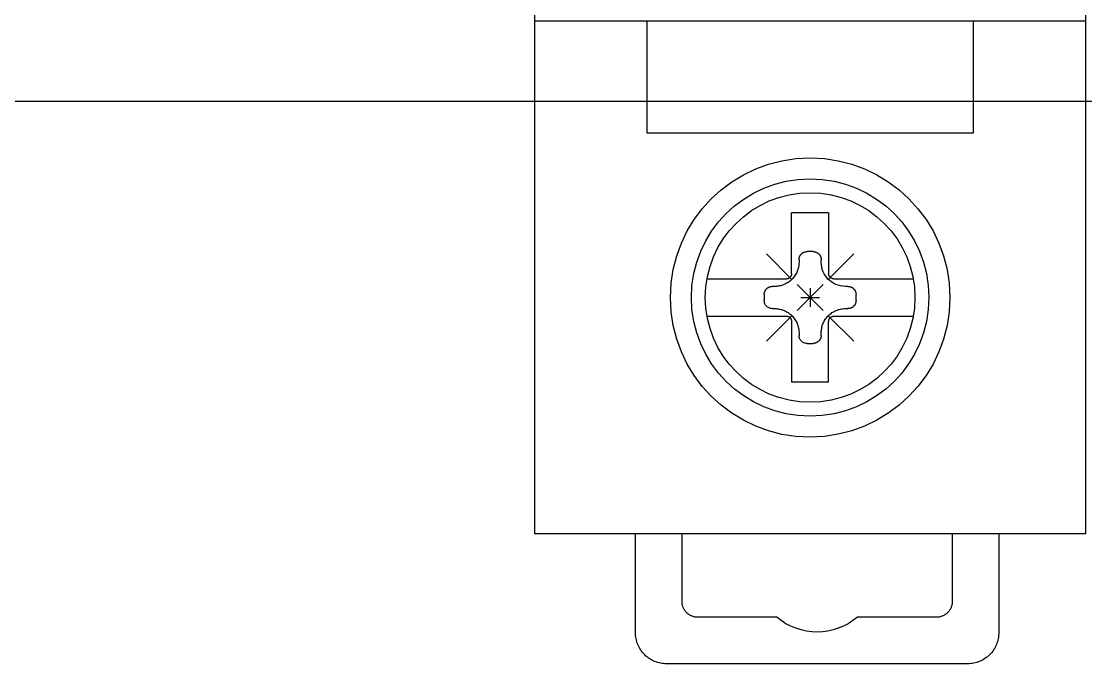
# Model space of a CAD drawing. Header units: millimetres. Extents: x -4798 to 103231, y 23514 to 54248.
# Drawn here: x -994.69 to -959.98, y 41200.54 to 41221.5 of the extents above; entities that cross this region are included whole.
import ezdxf

# ---------------------------------------------------------------- set-up
doc = ezdxf.new("R2010")
doc.units = ezdxf.units.MM
doc.header["$LTSCALE"] = 3
doc.layers.add('@.VISIBLE', color=7, linetype='Continuous')

# ---------------------------------------------------------------- blocks, each defined once
blk = doc.blocks.new('*U78')
at = {"layer": '@.VISIBLE'}
blk.add_line((28, -25), (678, -25), dxfattribs=at)
blk = doc.blocks.new('*U40')
for p, q in [((8.986, 0), (8.986, 79.4816)), ((26.958, 79.4816), (26.958, 0)), ((8.986, 16.7063), (26.958, 16.7063)), ((12.6564, 16.7063), (12.6564, 13.0613)), ((23.2877, 13.0613), (23.2877, 16.7063)), ((12.6564, 13.0613), (23.2877, 13.0613)), ((17.0536, 12.1589), (16.6169, 12.0467)), ((17.506, 12.2279), (17.0536, 12.1589)), ((17.972, 12.2513), (17.506, 12.2279)), ((18.4377, 12.2279), (17.972, 12.2513)), ((17.972, 12.2513), (17.972, 12.2513)), ((18.8902, 12.1589), (18.4377, 12.2279)), ((19.3267, 12.0467), (18.8902, 12.1589)), ((16.1984, 11.8934), (15.8, 11.7016)), ((16.6169, 12.0467), (16.1984, 11.8934)), ((19.7454, 11.8934), (19.3267, 12.0467)), ((20.1436, 11.7016), (19.7454, 11.8934)), ((15.4244, 11.4734), (15.0736, 11.2111)), ((15.8, 11.7016), (15.4244, 11.4734)), ((17.1914, 11.4893), (16.8202, 11.3939)), ((17.5759, 11.5479), (17.1914, 11.4893)), ((17.972, 11.5678), (17.5759, 11.5479)), ((18.3678, 11.5479), (17.972, 11.5678)), ((17.972, 11.5678), (17.972, 11.5678)), ((18.7524, 11.4893), (18.3678, 11.5479)), ((19.1235, 11.3939), (18.7524, 11.4893)), ((20.5193, 11.4734), (20.1436, 11.7016)), ((20.87, 11.2111), (20.5193, 11.4734)), ((15.0736, 11.2111), (14.7502, 10.9169)), ((16.4644, 11.2636), (16.1257, 11.1006)), ((16.8202, 11.3939), (16.4644, 11.2636)), ((17.972, 11.1122), (17.6224, 11.0947)), ((18.3213, 11.0947), (17.972, 11.1122)), ((17.972, 11.1122), (17.972, 11.1122)), ((19.4794, 11.2636), (19.1235, 11.3939)), ((19.8178, 11.1006), (19.4794, 11.2636)), ((21.1937, 10.9169), (20.87, 11.2111)), ((14.7502, 10.9169), (14.456, 10.5934)), ((15.8065, 10.9065), (15.5083, 10.6836)), ((16.1257, 11.1006), (15.8065, 10.9065)), ((16.6417, 10.8437), (16.3429, 10.6999)), ((16.9556, 10.9587), (16.6417, 10.8437)), ((17.2831, 11.0428), (16.9556, 10.9587)), ((17.6224, 11.0947), (17.2831, 11.0428)), ((18.6606, 11.0428), (18.3213, 11.0947)), ((18.988, 10.9587), (18.6606, 11.0428)), ((19.302, 10.8437), (18.988, 10.9587)), ((19.6006, 10.6999), (19.302, 10.8437)), ((20.1371, 10.9065), (19.8178, 11.1006)), ((20.4353, 10.6836), (20.1371, 10.9065)), ((21.4876, 10.5934), (21.1937, 10.9169)), ((14.456, 10.5934), (14.1937, 10.2426)), ((15.2334, 10.4336), (14.9834, 10.1587)), ((15.5083, 10.6836), (15.2334, 10.4336)), ((16.0612, 10.5287), (15.7981, 10.3321)), ((16.3429, 10.6999), (16.0612, 10.5287)), ((17.3687, 10.4528), (17.3687, 8.4809)), ((17.3687, 10.4528), (18.5753, 10.4528)), ((18.5753, 8.4809), (18.5753, 10.4528)), ((19.8825, 10.5287), (19.6006, 10.6999)), ((20.1456, 10.3321), (19.8825, 10.5287)), ((20.7104, 10.4336), (20.4353, 10.6836)), ((20.9603, 10.1587), (20.7104, 10.4336)), ((21.75, 10.2426), (21.4876, 10.5934)), ((14.1937, 10.2426), (13.9655, 9.867)), ((14.9834, 10.1587), (14.7605, 9.8605)), ((15.5556, 10.1114), (15.3349, 9.8689)), ((15.7981, 10.3321), (15.5556, 10.1114)), ((20.3883, 10.1114), (20.1456, 10.3321)), ((20.6088, 9.8689), (20.3883, 10.1114)), ((21.1833, 9.8605), (20.9603, 10.1587)), ((21.9782, 9.867), (21.75, 10.2426)), ((13.9655, 9.867), (13.7737, 9.4686)), ((14.7605, 9.8605), (14.5664, 9.5413)), ((15.3349, 9.8689), (15.1383, 9.6058)), ((20.8055, 9.6058), (20.6088, 9.8689)), ((21.3772, 9.5413), (21.1833, 9.8605)), ((22.1702, 9.4686), (21.9782, 9.867)), ((13.7737, 9.4686), (13.6204, 9.0501)), ((14.5664, 9.5413), (14.4034, 9.2026)), ((15.1383, 9.6058), (14.9671, 9.3241)), ((20.9766, 9.3241), (20.8055, 9.6058)), ((21.5404, 9.2026), (21.3772, 9.5413)), ((22.3233, 9.0501), (22.1702, 9.4686)), ((13.6204, 9.0501), (13.5082, 8.6134)), ((14.4034, 9.2026), (14.2731, 8.8468)), ((14.8233, 9.0253), (14.7083, 8.7114)), ((14.9671, 9.3241), (14.8233, 9.0253)), ((16.5497, 9.1177), (17.3686, 8.2986)), ((17.6299, 9.0297), (17.6251, 9.0178)), ((17.635, 9.0415), (17.6299, 9.0297)), ((17.6407, 9.053), (17.635, 9.0415)), ((17.647, 9.0642), (17.6407, 9.053)), ((17.654, 9.0749), (17.647, 9.0642)), ((17.6613, 9.0855), (17.654, 9.0749)), ((17.6694, 9.0956), (17.6613, 9.0855)), ((17.6778, 9.1054), (17.6694, 9.0956)), ((17.6869, 9.1147), (17.6778, 9.1054)), ((17.6962, 9.1239), (17.6869, 9.1147)), ((17.6869, 9.1147), (17.6869, 9.1147)), ((17.7061, 9.1323), (17.6962, 9.1239)), ((17.7162, 9.1404), (17.7061, 9.1323)), ((17.7268, 9.1476), (17.7162, 9.1404)), ((17.7375, 9.1546), (17.7268, 9.1476)), ((17.7487, 9.1609), (17.7375, 9.1546)), ((17.7602, 9.1666), (17.7487, 9.1609)), ((17.772, 9.1717), (17.7602, 9.1666)), ((17.7839, 9.1765), (17.772, 9.1717)), ((17.7961, 9.1804), (17.7839, 9.1765)), ((17.8084, 9.1839), (17.7961, 9.1804)), ((17.821, 9.1866), (17.8084, 9.1839)), ((17.8336, 9.1889), (17.821, 9.1866)), ((17.8465, 9.1904), (17.8336, 9.1889)), ((17.8594, 9.1913), (17.8465, 9.1904)), ((17.8725, 9.1916), (17.8594, 9.1913)), ((17.8725, 9.1916), (17.8725, 9.1916)), ((17.8725, 9.1916), (18.0716, 9.1916)), ((18.0845, 9.1913), (18.0716, 9.1916)), ((18.0975, 9.1904), (18.0845, 9.1913)), ((18.1102, 9.1889), (18.0975, 9.1904)), ((18.123, 9.1866), (18.1102, 9.1889)), ((18.1354, 9.1839), (18.123, 9.1866)), ((18.1478, 9.1804), (18.1354, 9.1839)), ((18.1599, 9.1765), (18.1478, 9.1804)), ((18.172, 9.1717), (18.1599, 9.1765)), ((18.1836, 9.1666), (18.172, 9.1717)), ((18.1951, 9.1609), (18.1836, 9.1666)), ((18.2062, 9.1546), (18.1951, 9.1609)), ((18.2172, 9.1476), (18.2062, 9.1546)), ((18.2276, 9.1404), (18.2172, 9.1476)), ((18.2379, 9.1323), (18.2276, 9.1404)), ((18.2477, 9.1239), (18.2379, 9.1323)), ((18.2572, 9.1147), (18.2477, 9.1239)), ((18.2661, 9.1054), (18.2572, 9.1147)), ((18.2572, 9.1147), (18.2572, 9.1147)), ((18.2745, 9.0956), (18.2661, 9.1054)), ((18.2824, 9.0855), (18.2745, 9.0956)), ((18.2899, 9.0749), (18.2824, 9.0855)), ((18.2967, 9.0642), (18.2899, 9.0749)), ((18.303, 9.053), (18.2967, 9.0642)), ((18.3087, 9.0415), (18.303, 9.053)), ((18.314, 9.0297), (18.3087, 9.0415)), ((18.3185, 9.0178), (18.314, 9.0297)), ((18.5755, 8.2986), (19.3943, 9.1177)), ((21.1206, 9.0253), (20.9766, 9.3241)), ((21.2353, 8.7114), (21.1206, 9.0253)), ((21.6706, 8.8468), (21.5404, 9.2026)), ((22.4357, 8.6134), (22.3233, 9.0501)), ((14.2731, 8.8468), (14.1777, 8.4756)), ((14.7083, 8.7114), (14.6242, 8.3839)), ((17.5744, 8.6106), (17.5939, 8.686)), ((17.5939, 8.686), (17.6058, 8.7642)), ((17.6058, 8.7642), (17.61, 8.8445)), ((17.6103, 8.9423), (17.61, 8.9292)), ((17.61, 8.8445), (17.61, 8.9292)), ((17.6112, 8.9552), (17.6103, 8.9423)), ((17.6127, 8.9681), (17.6112, 8.9552)), ((17.615, 8.9807), (17.6127, 8.9681)), ((17.6177, 8.9933), (17.615, 8.9807)), ((17.6212, 9.0056), (17.6177, 8.9933)), ((17.6251, 9.0178), (17.6212, 9.0056)), ((18.3226, 9.0056), (18.3185, 9.0178)), ((18.3259, 8.9933), (18.3226, 9.0056)), ((18.3289, 8.9807), (18.3259, 8.9933)), ((18.331, 8.9681), (18.3289, 8.9807)), ((18.3327, 8.9552), (18.331, 8.9681)), ((18.3336, 8.9423), (18.3327, 8.9552)), ((18.3341, 8.9292), (18.3336, 8.9423)), ((18.3341, 8.9292), (18.3341, 8.8445)), ((18.3341, 8.9292), (18.3341, 8.9292)), ((18.3341, 8.8445), (18.3341, 8.8445)), ((18.3341, 8.8445), (18.335, 8.8056)), ((18.335, 8.8056), (18.3378, 8.7668)), ((18.3378, 8.7668), (18.3426, 8.7284)), ((18.3426, 8.7284), (18.3492, 8.6903)), ((18.3492, 8.6903), (18.3576, 8.6528)), ((21.3196, 8.3839), (21.2353, 8.7114)), ((21.7661, 8.4756), (21.6706, 8.8468)), ((13.5082, 8.6134), (13.4391, 8.161)), ((14.1777, 8.4756), (14.1191, 8.0911)), ((14.6242, 8.3839), (14.5723, 8.0446)), ((17.273, 8.3208), (17.2881, 8.3299)), ((17.2881, 8.3299), (17.3021, 8.3404)), ((17.3021, 8.3404), (17.3152, 8.352)), ((17.3152, 8.352), (17.3268, 8.3651)), ((17.3268, 8.3651), (17.3373, 8.3791)), ((17.3373, 8.3791), (17.3464, 8.3942)), ((17.3464, 8.3942), (17.3542, 8.41)), ((17.3542, 8.41), (17.3603, 8.4269)), ((17.3603, 8.4269), (17.3649, 8.4443)), ((17.3649, 8.4443), (17.3676, 8.4624)), ((17.3676, 8.4624), (17.3687, 8.4809)), ((17.3794, 8.2879), (17.4301, 8.3439)), ((17.4301, 8.3439), (17.4754, 8.4044)), ((17.4754, 8.4044), (17.5148, 8.4694)), ((17.5148, 8.4694), (17.548, 8.5381)), ((17.548, 8.5381), (17.5744, 8.6106)), ((18.3576, 8.6528), (18.3679, 8.6157)), ((18.3679, 8.6157), (18.3799, 8.5793)), ((18.3799, 8.5793), (18.3939, 8.5433)), ((18.3939, 8.5433), (18.4093, 8.5083)), ((18.4093, 8.5083), (18.4266, 8.4739)), ((18.4266, 8.4739), (18.4455, 8.4405)), ((18.4455, 8.4405), (18.4662, 8.4078)), ((18.4662, 8.4078), (18.4883, 8.3763)), ((18.4883, 8.3763), (18.5122, 8.3457)), ((18.5122, 8.3457), (18.5376, 8.3163)), ((18.5753, 8.4809), (18.5753, 8.4809)), ((18.5753, 8.4809), (18.5754, 8.472)), ((18.5754, 8.472), (18.5761, 8.463)), ((18.5761, 8.463), (18.5771, 8.4542)), ((18.5771, 8.4542), (18.5788, 8.4453)), ((18.5788, 8.4453), (18.5806, 8.4367)), ((18.5806, 8.4367), (18.583, 8.428)), ((18.583, 8.428), (18.5858, 8.4196)), ((18.5858, 8.4196), (18.5891, 8.4112)), ((18.5891, 8.4112), (18.5925, 8.4033)), ((18.5925, 8.4033), (18.5966, 8.3953)), ((18.5966, 8.3953), (18.6009, 8.3876)), ((18.6009, 8.3876), (18.6058, 8.3799)), ((18.6058, 8.3799), (18.6109, 8.3726)), ((18.6109, 8.3726), (18.6165, 8.3655)), ((18.6165, 8.3655), (18.6223, 8.3587)), ((18.6223, 8.3587), (18.6287, 8.352)), ((18.6287, 8.352), (18.6287, 8.352)), ((18.6287, 8.352), (18.6351, 8.3459)), ((18.6351, 8.3459), (18.6419, 8.34)), ((18.6419, 8.34), (18.649, 8.3345)), ((18.649, 8.3345), (18.6564, 8.3293)), ((21.3715, 8.0446), (21.3196, 8.3839)), ((21.8247, 8.0911), (21.7661, 8.4756)), ((22.5047, 8.161), (22.4357, 8.6134)), ((13.4391, 8.161), (13.4157, 7.695)), ((14.1191, 8.0911), (14.0992, 7.695)), ((14.5723, 8.0446), (14.5548, 7.695)), ((14.6085, 8.2986), (17.1864, 8.2986)), ((16.5617, 7.9894), (16.5524, 7.9803)), ((16.5715, 7.9978), (16.5617, 7.9894)), ((16.5816, 8.0059), (16.5715, 7.9978)), ((16.5922, 8.0132), (16.5816, 8.0059)), ((16.6029, 8.0202), (16.5922, 8.0132)), ((16.6141, 8.0265), (16.6029, 8.0202)), ((16.6256, 8.0322), (16.6141, 8.0265)), ((16.6374, 8.0373), (16.6256, 8.0322)), ((16.6493, 8.0421), (16.6374, 8.0373)), ((16.6615, 8.046), (16.6493, 8.0421)), ((16.6738, 8.0495), (16.6615, 8.046)), ((16.6864, 8.0522), (16.6738, 8.0495)), ((16.699, 8.0545), (16.6864, 8.0522)), ((16.7119, 8.056), (16.699, 8.0545)), ((16.7248, 8.0569), (16.7119, 8.056)), ((16.7379, 8.0572), (16.7248, 8.0569)), ((16.7379, 8.0572), (16.8227, 8.0572)), ((16.7379, 8.0572), (16.7379, 8.0572)), ((16.8227, 8.0572), (16.903, 8.0614)), ((16.8227, 8.0572), (16.8227, 8.0572)), ((16.903, 8.0614), (16.9812, 8.0733)), ((16.9812, 8.0733), (17.0566, 8.0928)), ((17.0566, 8.0928), (17.1291, 8.1192)), ((17.1291, 8.1192), (17.1978, 8.1524)), ((17.1864, 8.2986), (17.2049, 8.2997)), ((17.1864, 8.2986), (17.1864, 8.2986)), ((17.1978, 8.1524), (17.2628, 8.1918)), ((17.2049, 8.2997), (17.2229, 8.3024)), ((17.2229, 8.3024), (17.2403, 8.3069)), ((17.2403, 8.3069), (17.2572, 8.313)), ((17.2572, 8.313), (17.273, 8.3208)), ((17.2628, 8.1918), (17.3233, 8.2372)), ((17.3233, 8.2372), (17.3794, 8.2879)), ((17.5454, 7.2682), (18.3987, 8.1218)), ((17.5454, 8.1218), (18.3987, 7.2682)), ((17.9721, 7.9968), (17.972, 7.3933)), ((18.5376, 8.3163), (18.5647, 8.2878)), ((18.5647, 8.2878), (18.5647, 8.2878)), ((18.5647, 8.2878), (18.5929, 8.261)), ((18.5929, 8.261), (18.6223, 8.2356)), ((18.6223, 8.2356), (18.6528, 8.2119)), ((18.6528, 8.2119), (18.6845, 8.1896)), ((18.6564, 8.3293), (18.6638, 8.3246)), ((18.6638, 8.3246), (18.6716, 8.3202)), ((18.6716, 8.3202), (18.6796, 8.3162)), ((18.6796, 8.3162), (18.6878, 8.3125)), ((18.6845, 8.1896), (18.717, 8.169)), ((18.6878, 8.3125), (18.696, 8.3094)), ((18.696, 8.3094), (18.7044, 8.3066)), ((18.7044, 8.3066), (18.713, 8.3043)), ((18.713, 8.3043), (18.7218, 8.3022)), ((18.717, 8.169), (18.7505, 8.1501)), ((18.7218, 8.3022), (18.7305, 8.3007)), ((18.7305, 8.3007), (18.7395, 8.2995)), ((18.7395, 8.2995), (18.7485, 8.2989)), ((18.7485, 8.2989), (18.7576, 8.2986)), ((18.7505, 8.1501), (18.7848, 8.1328)), ((18.7576, 8.2986), (21.3355, 8.2986)), ((18.7848, 8.1328), (18.82, 8.1172)), ((18.82, 8.1172), (18.8557, 8.1034)), ((18.8557, 8.1034), (18.8922, 8.0914)), ((18.8922, 8.0914), (18.9292, 8.0812)), ((18.9292, 8.0812), (18.967, 8.0725)), ((18.967, 8.0725), (19.0049, 8.0659)), ((19.0049, 8.0659), (19.0435, 8.0611)), ((19.0435, 8.0611), (19.0823, 8.0583)), ((19.0823, 8.0583), (19.1214, 8.0572)), ((19.1214, 8.0572), (19.2061, 8.0572)), ((19.219, 8.0569), (19.2061, 8.0572)), ((19.232, 8.056), (19.219, 8.0569)), ((19.2447, 8.0545), (19.232, 8.056)), ((19.2575, 8.0522), (19.2447, 8.0545)), ((19.2699, 8.0495), (19.2575, 8.0522)), ((19.2823, 8.046), (19.2699, 8.0495)), ((19.2944, 8.0421), (19.2823, 8.046)), ((19.3065, 8.0373), (19.2944, 8.0421)), ((19.3181, 8.0322), (19.3065, 8.0373)), ((19.3296, 8.0265), (19.3181, 8.0322)), ((19.3407, 8.0202), (19.3296, 8.0265)), ((19.3517, 8.0132), (19.3407, 8.0202)), ((19.3621, 8.0059), (19.3517, 8.0132)), ((19.3724, 7.9978), (19.3621, 8.0059)), ((19.3822, 7.9894), (19.3724, 7.9978)), ((19.3917, 7.9803), (19.3822, 7.9894)), ((21.3892, 7.695), (21.3715, 8.0446)), ((21.8448, 7.695), (21.8247, 8.0911)), ((22.5283, 7.695), (22.5047, 8.161)), ((13.4157, 7.695), (13.4157, 7.695)), ((13.4157, 7.695), (13.4391, 7.2293)), ((14.0992, 7.695), (14.0992, 7.695)), ((14.0992, 7.695), (14.1191, 7.2992)), ((14.5548, 7.695), (14.5548, 7.695)), ((14.5548, 7.695), (14.5723, 7.3457)), ((16.4758, 7.8079), (16.4755, 7.7948)), ((16.4755, 7.5953), (16.4755, 7.7948)), ((16.4767, 7.8208), (16.4758, 7.8079)), ((16.4782, 7.8337), (16.4767, 7.8208)), ((16.4805, 7.8463), (16.4782, 7.8337)), ((16.4832, 7.8589), (16.4805, 7.8463)), ((16.4867, 7.8712), (16.4832, 7.8589)), ((16.4906, 7.8834), (16.4867, 7.8712)), ((16.4954, 7.8953), (16.4906, 7.8834)), ((16.5005, 7.9071), (16.4954, 7.8953)), ((16.5062, 7.9186), (16.5005, 7.9071)), ((16.5125, 7.9298), (16.5062, 7.9186)), ((16.5195, 7.9405), (16.5125, 7.9298)), ((16.5268, 7.9511), (16.5195, 7.9405)), ((16.5349, 7.9612), (16.5268, 7.9511)), ((16.5433, 7.971), (16.5349, 7.9612)), ((16.5524, 7.9803), (16.5433, 7.971)), ((16.5524, 7.9803), (16.5524, 7.9803)), ((18.2738, 7.695), (17.6703, 7.6951)), ((19.4006, 7.971), (19.3917, 7.9803)), ((19.3917, 7.9803), (19.3917, 7.9803)), ((19.409, 7.9612), (19.4006, 7.971)), ((19.4169, 7.9511), (19.409, 7.9612)), ((19.4244, 7.9405), (19.4169, 7.9511)), ((19.4312, 7.9298), (19.4244, 7.9405)), ((19.4375, 7.9186), (19.4312, 7.9298)), ((19.4432, 7.9071), (19.4375, 7.9186)), ((19.4486, 7.8953), (19.4432, 7.9071)), ((19.4531, 7.8834), (19.4486, 7.8953)), ((19.4571, 7.8712), (19.4531, 7.8834)), ((19.4604, 7.8589), (19.4571, 7.8712)), ((19.4634, 7.8463), (19.4604, 7.8589)), ((19.4655, 7.8337), (19.4634, 7.8463)), ((19.4672, 7.8208), (19.4655, 7.8337)), ((19.4681, 7.8079), (19.4672, 7.8208)), ((19.4686, 7.7948), (19.4681, 7.8079)), ((19.4686, 7.7948), (19.4686, 7.7948)), ((19.4686, 7.7948), (19.4686, 7.5953)), ((21.3715, 7.3457), (21.3892, 7.695)), ((21.3892, 7.695), (21.3892, 7.695)), ((21.8247, 7.2992), (21.8448, 7.695)), ((21.8448, 7.695), (21.8448, 7.695)), ((22.5047, 7.2293), (22.5283, 7.695)), ((22.5283, 7.695), (22.5283, 7.695)), ((14.1191, 7.2992), (14.1777, 6.9146)), ((14.5723, 7.3457), (14.6242, 7.0064)), ((16.4755, 7.5953), (16.4755, 7.5953)), ((16.4755, 7.5953), (16.4758, 7.5824)), ((16.4758, 7.5824), (16.4767, 7.5694)), ((16.4767, 7.5694), (16.4782, 7.5567)), ((16.4782, 7.5567), (16.4805, 7.5439)), ((16.4805, 7.5439), (16.4832, 7.5315)), ((16.4832, 7.5315), (16.4867, 7.5191)), ((16.4867, 7.5191), (16.4906, 7.507)), ((16.4906, 7.507), (16.4954, 7.4949)), ((16.4954, 7.4949), (16.5005, 7.4833)), ((16.5005, 7.4833), (16.5062, 7.4718)), ((16.5062, 7.4718), (16.5125, 7.4607)), ((16.5125, 7.4607), (16.5195, 7.4497)), ((16.5195, 7.4497), (16.5268, 7.4393)), ((16.5268, 7.4393), (16.5349, 7.429)), ((16.5349, 7.429), (16.5433, 7.4192)), ((16.5433, 7.4192), (16.5524, 7.4097)), ((16.5524, 7.4097), (16.5524, 7.4097)), ((16.5524, 7.4097), (16.5617, 7.4008)), ((16.5617, 7.4008), (16.5715, 7.3924)), ((16.5715, 7.3924), (16.5816, 7.3845)), ((16.5816, 7.3845), (16.5922, 7.377)), ((16.5922, 7.377), (16.6029, 7.3702)), ((16.6029, 7.3702), (16.6141, 7.3639)), ((16.6141, 7.3639), (16.6256, 7.3582)), ((16.6256, 7.3582), (16.6374, 7.3529)), ((16.6374, 7.3529), (16.6493, 7.3484)), ((16.6493, 7.3484), (16.6615, 7.3444)), ((16.6615, 7.3444), (16.6738, 7.3411)), ((16.6738, 7.3411), (16.6864, 7.3381)), ((16.6864, 7.3381), (16.699, 7.336)), ((16.699, 7.336), (16.7119, 7.3343)), ((16.7119, 7.3343), (16.7248, 7.3334)), ((16.7248, 7.3334), (16.7379, 7.3329)), ((16.8227, 7.3329), (16.7379, 7.3329)), ((16.8616, 7.332), (16.8227, 7.3329)), ((16.9004, 7.3292), (16.8616, 7.332)), ((16.9388, 7.3244), (16.9004, 7.3292)), ((16.9769, 7.3177), (16.9388, 7.3244)), ((17.0144, 7.3093), (16.9769, 7.3177)), ((17.0515, 7.299), (17.0144, 7.3093)), ((17.0879, 7.287), (17.0515, 7.299)), ((18.8922, 7.299), (18.8557, 7.287)), ((18.9292, 7.3093), (18.8922, 7.299)), ((18.967, 7.3177), (18.9292, 7.3093)), ((19.0049, 7.3244), (18.967, 7.3177)), ((19.0435, 7.3292), (19.0049, 7.3244)), ((19.0823, 7.332), (19.0435, 7.3292)), ((19.1214, 7.3329), (19.0823, 7.332)), ((19.2061, 7.3329), (19.1214, 7.3329)), ((19.1214, 7.3329), (19.1214, 7.3329)), ((19.2061, 7.3329), (19.2328, 7.3344)), ((19.2061, 7.3329), (19.2061, 7.3329)), ((19.2328, 7.3344), (19.2589, 7.3383)), ((19.2589, 7.3383), (19.284, 7.3449)), ((19.284, 7.3449), (19.3082, 7.3536)), ((19.3082, 7.3536), (19.331, 7.3648)), ((19.331, 7.3648), (19.3527, 7.3779)), ((19.3527, 7.3779), (19.3729, 7.393)), ((19.3729, 7.393), (19.3917, 7.4098)), ((19.3917, 7.4098), (19.4085, 7.4285)), ((19.4085, 7.4285), (19.4236, 7.4487)), ((19.4236, 7.4487), (19.4367, 7.4704)), ((19.4367, 7.4704), (19.4479, 7.4932)), ((19.4479, 7.4932), (19.4566, 7.5174)), ((19.4566, 7.5174), (19.4632, 7.5425)), ((19.4632, 7.5425), (19.4671, 7.5686)), ((19.4671, 7.5686), (19.4686, 7.5953)), ((21.3196, 7.0064), (21.3715, 7.3457)), ((21.7661, 6.9146), (21.8247, 7.2992)), ((13.4391, 7.2293), (13.5081, 6.7769)), ((17.1864, 7.0914), (14.6085, 7.0914)), ((14.6242, 7.0064), (14.7083, 6.679)), ((16.5497, 6.2724), (17.3686, 7.0914)), ((17.1239, 7.273), (17.0879, 7.287)), ((17.1589, 7.2576), (17.1239, 7.273)), ((17.1933, 7.2403), (17.1589, 7.2576)), ((17.1952, 7.0913), (17.1864, 7.0914)), ((17.2267, 7.2214), (17.1933, 7.2403)), ((17.2042, 7.0906), (17.1952, 7.0913)), ((17.213, 7.0896), (17.2042, 7.0906)), ((17.222, 7.0879), (17.213, 7.0896)), ((17.2306, 7.0861), (17.222, 7.0879)), ((17.2594, 7.2007), (17.2267, 7.2214)), ((17.2393, 7.0837), (17.2306, 7.0861)), ((17.2477, 7.0809), (17.2393, 7.0837)), ((17.2561, 7.0776), (17.2477, 7.0809)), ((17.264, 7.0742), (17.2561, 7.0776)), ((17.291, 7.1786), (17.2594, 7.2007)), ((17.272, 7.0701), (17.264, 7.0742)), ((17.2797, 7.0658), (17.272, 7.0701)), ((17.2874, 7.0609), (17.2797, 7.0658)), ((17.2947, 7.0558), (17.2874, 7.0609)), ((17.3216, 7.1547), (17.291, 7.1786)), ((17.3018, 7.0502), (17.2947, 7.0558)), ((17.3086, 7.0444), (17.3018, 7.0502)), ((17.3153, 7.038), (17.3086, 7.0444)), ((17.3214, 7.0316), (17.3153, 7.038)), ((17.3153, 7.038), (17.3153, 7.038)), ((17.3273, 7.0248), (17.3214, 7.0316)), ((17.351, 7.1294), (17.3216, 7.1547)), ((17.3328, 7.0178), (17.3273, 7.0248)), ((17.338, 7.0104), (17.3328, 7.0178)), ((17.3427, 7.003), (17.338, 7.0104)), ((17.3471, 6.9952), (17.3427, 7.003)), ((17.3511, 6.9872), (17.3471, 6.9952)), ((17.3794, 7.1023), (17.351, 7.1294)), ((17.3548, 6.979), (17.3511, 6.9872)), ((17.3579, 6.9708), (17.3548, 6.979)), ((17.3607, 6.9624), (17.3579, 6.9708)), ((17.363, 6.9538), (17.3607, 6.9624)), ((17.3651, 6.945), (17.363, 6.9538)), ((17.3666, 6.9363), (17.3651, 6.945)), ((17.4062, 7.0741), (17.3794, 7.1023)), ((17.3794, 7.1023), (17.3794, 7.1023)), ((17.4316, 7.0446), (17.4062, 7.0741)), ((17.4553, 7.0141), (17.4316, 7.0446)), ((17.4776, 6.9824), (17.4553, 7.0141)), ((17.4982, 6.9499), (17.4776, 6.9824)), ((17.5171, 6.9164), (17.4982, 6.9499)), ((18.4455, 6.9499), (18.4266, 6.9164)), ((18.4662, 6.9824), (18.4455, 6.9499)), ((18.4883, 7.0141), (18.4662, 6.9824)), ((18.5122, 7.0446), (18.4883, 7.0141)), ((18.5376, 7.0741), (18.5122, 7.0446)), ((18.5647, 7.1023), (18.5376, 7.0741)), ((18.5929, 7.1294), (18.5647, 7.1023)), ((18.5647, 7.1023), (18.5647, 7.1023)), ((18.5755, 7.0914), (19.3943, 6.2724)), ((18.5788, 6.945), (18.5771, 6.9363)), ((18.5806, 6.9538), (18.5788, 6.945)), ((18.583, 6.9624), (18.5806, 6.9538)), ((18.5858, 6.9708), (18.583, 6.9624)), ((18.5891, 6.979), (18.5858, 6.9708)), ((18.5925, 6.9872), (18.5891, 6.979)), ((18.5966, 6.9952), (18.5925, 6.9872)), ((18.6223, 7.1547), (18.5929, 7.1294)), ((18.6009, 7.003), (18.5966, 6.9952)), ((18.6058, 7.0104), (18.6009, 7.003)), ((18.6109, 7.0178), (18.6058, 7.0104)), ((18.6165, 7.0248), (18.6109, 7.0178)), ((18.6223, 7.0316), (18.6165, 7.0248)), ((18.6528, 7.1786), (18.6223, 7.1547)), ((18.6287, 7.038), (18.6223, 7.0316)), ((18.6351, 7.0444), (18.6287, 7.038)), ((18.6287, 7.038), (18.6287, 7.038)), ((18.6419, 7.0502), (18.6351, 7.0444)), ((18.649, 7.0558), (18.6419, 7.0502)), ((18.6564, 7.0609), (18.649, 7.0558)), ((18.6845, 7.2007), (18.6528, 7.1786)), ((18.6638, 7.0658), (18.6564, 7.0609)), ((18.6716, 7.0701), (18.6638, 7.0658)), ((18.6796, 7.0742), (18.6716, 7.0701)), ((18.6878, 7.0776), (18.6796, 7.0742)), ((18.717, 7.2214), (18.6845, 7.2007)), ((18.696, 7.0809), (18.6878, 7.0776)), ((18.7044, 7.0837), (18.696, 7.0809)), ((18.713, 7.0861), (18.7044, 7.0837)), ((18.7218, 7.0879), (18.713, 7.0861)), ((18.7505, 7.2403), (18.717, 7.2214)), ((18.7305, 7.0896), (18.7218, 7.0879)), ((18.7395, 7.0906), (18.7305, 7.0896)), ((18.7485, 7.0913), (18.7395, 7.0906)), ((18.7576, 7.0914), (18.7485, 7.0913)), ((18.7848, 7.2576), (18.7505, 7.2403)), ((18.7576, 7.0914), (18.7576, 7.0914)), ((21.3355, 7.0914), (18.7576, 7.0914)), ((18.82, 7.273), (18.7848, 7.2576)), ((18.8557, 7.287), (18.82, 7.273)), ((21.2353, 6.679), (21.3196, 7.0064)), ((22.4357, 6.7768), (22.5047, 7.2293)), ((13.5081, 6.7769), (13.6203, 6.3404)), ((14.1777, 6.9146), (14.2731, 6.5435)), ((14.7083, 6.679), (14.8233, 6.365)), ((17.3678, 6.9273), (17.3666, 6.9363)), ((17.3684, 6.9183), (17.3678, 6.9273)), ((17.3687, 6.9092), (17.3684, 6.9183)), ((17.3687, 6.9092), (17.3687, 6.9092)), ((17.3687, 4.9372), (17.3687, 6.9092)), ((17.5344, 6.8821), (17.5171, 6.9164)), ((17.55, 6.8469), (17.5344, 6.8821)), ((17.5638, 6.8112), (17.55, 6.8469)), ((17.5758, 6.7747), (17.5638, 6.8112)), ((17.586, 6.7377), (17.5758, 6.7747)), ((17.5947, 6.7), (17.586, 6.7377)), ((17.6013, 6.6621), (17.5947, 6.7)), ((17.6061, 6.6235), (17.6013, 6.6621)), ((17.6089, 6.5847), (17.6061, 6.6235)), ((18.3378, 6.6235), (18.335, 6.5847)), ((18.3426, 6.6621), (18.3378, 6.6235)), ((18.3492, 6.7), (18.3426, 6.6621)), ((18.3576, 6.7377), (18.3492, 6.7)), ((18.3679, 6.7747), (18.3576, 6.7377)), ((18.3799, 6.8112), (18.3679, 6.7747)), ((18.3939, 6.8469), (18.3799, 6.8112)), ((18.4093, 6.8821), (18.3939, 6.8469)), ((18.4266, 6.9164), (18.4093, 6.8821)), ((18.5754, 6.9183), (18.5753, 6.9092)), ((18.5753, 6.9092), (18.5753, 4.9372)), ((18.5761, 6.9273), (18.5754, 6.9183)), ((18.5771, 6.9363), (18.5761, 6.9273)), ((21.1206, 6.365), (21.2353, 6.679)), ((21.6706, 6.5435), (21.7661, 6.9146)), ((22.3233, 6.3403), (22.4357, 6.7768)), ((13.6203, 6.3404), (13.7736, 5.9217)), ((14.2731, 6.5435), (14.4034, 6.1876)), ((14.8233, 6.365), (14.9671, 6.0664)), ((17.61, 6.5455), (17.6089, 6.5847)), ((17.61, 6.4609), (17.61, 6.5455)), ((17.61, 6.5455), (17.61, 6.5455)), ((17.61, 6.4609), (17.61, 6.4609)), ((17.61, 6.4609), (17.6103, 6.448)), ((17.6103, 6.448), (17.6112, 6.4351)), ((17.6112, 6.4351), (17.6127, 6.4224)), ((17.6127, 6.4224), (17.615, 6.4096)), ((17.615, 6.4096), (17.6177, 6.3972)), ((17.6177, 6.3972), (17.6212, 6.3848)), ((17.6212, 6.3848), (17.6251, 6.3727)), ((17.6251, 6.3727), (17.6299, 6.3606)), ((17.6299, 6.3606), (17.635, 6.349)), ((17.635, 6.349), (17.6407, 6.3375)), ((17.6407, 6.3375), (17.647, 6.3264)), ((17.647, 6.3264), (17.654, 6.3154)), ((17.654, 6.3154), (17.6613, 6.305)), ((17.6613, 6.305), (17.6694, 6.2947)), ((17.6694, 6.2947), (17.6778, 6.2849)), ((17.6778, 6.2849), (17.6869, 6.2754)), ((17.6869, 6.2754), (17.6869, 6.2754)), ((17.6869, 6.2754), (17.6962, 6.2665)), ((17.6962, 6.2665), (17.7061, 6.2581)), ((17.7061, 6.2581), (17.7162, 6.2502)), ((17.7162, 6.2502), (17.7268, 6.2427)), ((18.2181, 6.2435), (18.2383, 6.2586)), ((18.2383, 6.2586), (18.2571, 6.2754)), ((18.2571, 6.2754), (18.2739, 6.2942)), ((18.2739, 6.2942), (18.2891, 6.3144)), ((18.2891, 6.3144), (18.3022, 6.3361)), ((18.3022, 6.3361), (18.3134, 6.3589)), ((18.3134, 6.3589), (18.3221, 6.3831)), ((18.3221, 6.3831), (18.3287, 6.4082)), ((18.3287, 6.4082), (18.3326, 6.4342)), ((18.3326, 6.4342), (18.3341, 6.4609)), ((18.335, 6.5847), (18.3341, 6.5455)), ((18.3341, 6.5455), (18.3341, 6.4609)), ((20.9766, 6.0664), (21.1206, 6.365)), ((21.5404, 6.1876), (21.6706, 6.5435)), ((22.1702, 5.9216), (22.3233, 6.3403)), ((13.7736, 5.9217), (13.9654, 5.5235)), ((14.4034, 6.1876), (14.5664, 5.8492)), ((14.9671, 6.0664), (15.1383, 5.7845)), ((17.7268, 6.2427), (17.7375, 6.2359)), ((17.7375, 6.2359), (17.7487, 6.2296)), ((17.7487, 6.2296), (17.7602, 6.2239)), ((17.7602, 6.2239), (17.772, 6.2186)), ((17.772, 6.2186), (17.7839, 6.2141)), ((17.7839, 6.2141), (17.7961, 6.21)), ((17.7961, 6.21), (17.8084, 6.2067)), ((17.8084, 6.2067), (17.821, 6.2037)), ((17.821, 6.2037), (17.8336, 6.2016)), ((17.8336, 6.2016), (17.8465, 6.1999)), ((17.8465, 6.1999), (17.8594, 6.199)), ((17.8594, 6.199), (17.8725, 6.1985)), ((18.0716, 6.1985), (17.8725, 6.1985)), ((18.0716, 6.1985), (18.0983, 6.2)), ((18.0716, 6.1985), (18.0716, 6.1985)), ((18.0983, 6.2), (18.1243, 6.2039)), ((18.1243, 6.2039), (18.1494, 6.2105)), ((18.1494, 6.2105), (18.1736, 6.2192)), ((18.1736, 6.2192), (18.1964, 6.2304)), ((18.1964, 6.2304), (18.2181, 6.2435)), ((20.8055, 5.7845), (20.9766, 6.0664)), ((21.3772, 5.8492), (21.5404, 6.1876)), ((21.9782, 5.5234), (22.1702, 5.9216)), ((14.5664, 5.8492), (14.7605, 5.5299)), ((15.1383, 5.7845), (15.3349, 5.5214)), ((20.6088, 5.5214), (20.8055, 5.7845)), ((21.1833, 5.5299), (21.3772, 5.8492)), ((13.9654, 5.5235), (14.1936, 5.1478)), ((14.7605, 5.5299), (14.9834, 5.2317)), ((14.9834, 5.2317), (15.2334, 4.9566)), ((15.3349, 5.5214), (15.5556, 5.2787)), ((15.5556, 5.2787), (15.7981, 5.0582)), ((20.1456, 5.0582), (20.3883, 5.2787)), ((20.3883, 5.2787), (20.6088, 5.5214)), ((20.7104, 4.9566), (20.9603, 5.2317)), ((20.9603, 5.2317), (21.1833, 5.5299)), ((21.75, 5.1477), (21.9782, 5.5234)), ((14.1936, 5.1478), (14.4559, 4.7971)), ((15.2334, 4.9566), (15.5083, 4.7067)), ((15.7981, 5.0582), (16.0612, 4.8615)), ((16.0612, 4.8615), (16.3429, 4.6904)), ((17.3687, 4.9372), (18.5753, 4.9372)), ((19.6006, 4.6904), (19.8825, 4.8615)), ((19.8825, 4.8615), (20.1456, 5.0582)), ((20.4353, 4.7067), (20.7104, 4.9566)), ((21.4876, 4.797), (21.75, 5.1477)), ((14.4559, 4.7971), (14.7501, 4.4734)), ((15.5083, 4.7067), (15.8065, 4.4837)), ((16.3429, 4.6904), (16.6417, 4.5464)), ((16.6417, 4.5464), (16.9556, 4.4317)), ((18.988, 4.4317), (19.302, 4.5464)), ((19.302, 4.5464), (19.6006, 4.6904)), ((20.1371, 4.4837), (20.4353, 4.7067)), ((21.1937, 4.4733), (21.4876, 4.797)), ((14.7501, 4.4734), (15.0736, 4.1795)), ((15.0736, 4.1795), (15.4244, 3.9171)), ((15.8065, 4.4837), (16.1257, 4.2898)), ((16.1257, 4.2898), (16.4644, 4.1266)), ((16.9556, 4.4317), (17.2831, 4.3474)), ((17.2831, 4.3474), (17.6224, 4.2955)), ((17.6224, 4.2955), (17.972, 4.2778)), ((17.972, 4.2778), (18.3213, 4.2955)), ((17.972, 4.2778), (17.972, 4.2778)), ((18.3213, 4.2955), (18.6606, 4.3474)), ((18.6606, 4.3474), (18.988, 4.4317)), ((19.4794, 4.1266), (19.8178, 4.2898)), ((19.8178, 4.2898), (20.1371, 4.4837)), ((20.5193, 3.917), (20.87, 4.1794)), ((20.87, 4.1794), (21.1937, 4.4733)), ((15.4244, 3.9171), (15.8, 3.6889)), ((16.4644, 4.1266), (16.8202, 3.9964)), ((16.8202, 3.9964), (17.1914, 3.9009)), ((17.1914, 3.9009), (17.5759, 3.8423)), ((17.5759, 3.8423), (17.972, 3.8222)), ((17.972, 3.8222), (18.3678, 3.8423)), ((17.972, 3.8222), (17.972, 3.8222)), ((18.3678, 3.8423), (18.7524, 3.9009)), ((18.7524, 3.9009), (19.1235, 3.9964)), ((19.1235, 3.9964), (19.4794, 4.1266)), ((20.1436, 3.6888), (20.5193, 3.917)), ((15.8, 3.6889), (16.1984, 3.4969)), ((16.1984, 3.4969), (16.6169, 3.3438)), ((19.3267, 3.3437), (19.7454, 3.4968)), ((19.7454, 3.4968), (20.1436, 3.6888)), ((16.6169, 3.3438), (17.0536, 3.2314)), ((17.0536, 3.2314), (17.506, 3.1624)), ((17.506, 3.1624), (17.972, 3.1387)), ((17.972, 3.1387), (18.4377, 3.1623)), ((17.972, 3.1387), (17.972, 3.1387)), ((18.4377, 3.1623), (18.8901, 3.2313)), ((18.8901, 3.2313), (19.3267, 3.3437)), ((26.958, 0), (8.986, 0)), ((11.8211, 0), (11.8211, -3.2401)), ((13.3398, 0), (13.3398, -2.2276)), ((22.1486, -2.2276), (22.1486, 0)), ((23.6673, -3.2401), (23.6673, 0)), ((13.3398, -2.2276), (13.3398, -2.2276)), ((13.3398, -2.2276), (13.3404, -2.2525)), ((13.3404, -2.2525), (13.3422, -2.2775)), ((13.3422, -2.2775), (13.3452, -2.3022)), ((13.3452, -2.3022), (13.3495, -2.3267)), ((13.3495, -2.3267), (13.3549, -2.3508)), ((13.3549, -2.3508), (13.3615, -2.3746)), ((13.3615, -2.3746), (13.3693, -2.3981)), ((13.3693, -2.3981), (13.3783, -2.4212)), ((13.3783, -2.4212), (13.3882, -2.4437)), ((22.0999, -2.4437), (22.11, -2.4212)), ((22.11, -2.4212), (22.1188, -2.3981)), ((22.1188, -2.3981), (22.1266, -2.3746)), ((22.1266, -2.3746), (22.1332, -2.3508)), ((22.1332, -2.3508), (22.1387, -2.3267)), ((22.1387, -2.3267), (22.1429, -2.3022)), ((22.1429, -2.3022), (22.146, -2.2775)), ((22.146, -2.2775), (22.1478, -2.2525)), ((22.1478, -2.2525), (22.1486, -2.2276)), ((13.3882, -2.4437), (13.3993, -2.4658)), ((13.3993, -2.4658), (13.4113, -2.4873)), ((13.4113, -2.4873), (13.4247, -2.5083)), ((13.4247, -2.5083), (13.4389, -2.5284)), ((13.4389, -2.5284), (13.4543, -2.5482)), ((13.4543, -2.5482), (13.4706, -2.5671)), ((13.4706, -2.5671), (13.4881, -2.5855)), ((13.4881, -2.5855), (13.4881, -2.5855)), ((13.4881, -2.5855), (13.5062, -2.6027)), ((13.5062, -2.6027), (13.5251, -2.619)), ((13.5251, -2.619), (13.5447, -2.6342)), ((13.5447, -2.6342), (13.5651, -2.6486)), ((13.5651, -2.6486), (13.5859, -2.6618)), ((13.5859, -2.6618), (13.6075, -2.674)), ((13.6075, -2.674), (13.6295, -2.6851)), ((13.6295, -2.6851), (13.6522, -2.6952)), ((13.6522, -2.6952), (13.6751, -2.704)), ((13.6751, -2.704), (13.6986, -2.7118)), ((13.6986, -2.7118), (13.7224, -2.7184)), ((13.7224, -2.7184), (13.7467, -2.7239)), ((13.7467, -2.7239), (13.7711, -2.7281)), ((13.7711, -2.7281), (13.7959, -2.7312)), ((13.7959, -2.7312), (13.8209, -2.733)), ((13.8209, -2.733), (13.8461, -2.7338)), ((13.8461, -2.7338), (16.4303, -2.7338)), ((16.4303, -2.7338), (16.4303, -2.7338)), ((16.4303, -2.7338), (16.5761, -2.8471)), ((18.912, -2.8471), (19.0581, -2.7338)), ((19.0581, -2.7338), (21.6423, -2.7338)), ((21.6423, -2.7338), (21.6672, -2.733)), ((21.6423, -2.7338), (21.6423, -2.7338)), ((21.6672, -2.733), (21.6922, -2.7312)), ((21.6922, -2.7312), (21.7169, -2.7281)), ((21.7169, -2.7281), (21.7414, -2.7239)), ((21.7414, -2.7239), (21.7655, -2.7184)), ((21.7655, -2.7184), (21.7894, -2.7118)), ((21.7894, -2.7118), (21.8129, -2.704)), ((21.8129, -2.704), (21.836, -2.6952)), ((21.836, -2.6952), (21.8585, -2.6851)), ((21.8585, -2.6851), (21.8806, -2.674)), ((21.8806, -2.674), (21.9021, -2.6618)), ((21.9021, -2.6618), (21.9231, -2.6486)), ((21.9231, -2.6486), (21.9432, -2.6342)), ((21.9432, -2.6342), (21.963, -2.619)), ((21.963, -2.619), (21.9819, -2.6027)), ((21.9819, -2.6027), (22.0003, -2.5855)), ((22.0003, -2.5855), (22.0175, -2.5671)), ((22.0003, -2.5855), (22.0003, -2.5855)), ((22.0175, -2.5671), (22.0338, -2.5482)), ((22.0338, -2.5482), (22.049, -2.5284)), ((22.049, -2.5284), (22.0634, -2.5083)), ((22.0634, -2.5083), (22.0766, -2.4873)), ((22.0766, -2.4873), (22.0888, -2.4658)), ((22.0888, -2.4658), (22.0999, -2.4437)), ((16.5761, -2.8471), (16.7293, -2.9455)), ((16.7293, -2.9455), (16.8888, -3.0286)), ((16.8888, -3.0286), (17.0537, -3.0968)), ((17.0537, -3.0968), (17.2225, -3.1496)), ((18.2654, -3.1496), (18.4344, -3.0968)), ((18.4344, -3.0968), (18.5992, -3.0286)), ((18.5992, -3.0286), (18.7588, -2.9455)), ((18.7588, -2.9455), (18.912, -2.8471)), ((11.8211, -3.2401), (11.8211, -3.2401)), ((11.8211, -3.2401), (11.8223, -3.2902)), ((11.8223, -3.2902), (11.8259, -3.3401)), ((11.8259, -3.3401), (11.8319, -3.3895)), ((11.8319, -3.3895), (11.8406, -3.4384)), ((11.8406, -3.4384), (11.8514, -3.4866)), ((17.2225, -3.1496), (17.3946, -3.1876)), ((17.3946, -3.1876), (17.5688, -3.2102)), ((17.5688, -3.2102), (17.7441, -3.2179)), ((17.7441, -3.2179), (17.9192, -3.2102)), ((17.9192, -3.2102), (18.0934, -3.1876)), ((18.0934, -3.1876), (18.2654, -3.1496)), ((23.6366, -3.4866), (23.6476, -3.4384)), ((23.6476, -3.4384), (23.656, -3.3895)), ((23.656, -3.3895), (23.6623, -3.3401)), ((23.6623, -3.3401), (23.6659, -3.2902)), ((23.6659, -3.2902), (23.6673, -3.2401)), ((11.8514, -3.4866), (11.8647, -3.5343)), ((11.8647, -3.5343), (11.8802, -3.5812)), ((11.8802, -3.5812), (11.8981, -3.6274)), ((11.8981, -3.6274), (11.918, -3.6725)), ((11.918, -3.6725), (11.9402, -3.7166)), ((11.9402, -3.7166), (11.9645, -3.7596)), ((11.9645, -3.7596), (11.9911, -3.8016)), ((11.9911, -3.8016), (12.0195, -3.8421)), ((23.4684, -3.8421), (23.4971, -3.8016)), ((23.4971, -3.8016), (23.5235, -3.7596)), ((23.5235, -3.7596), (23.5479, -3.7166)), ((23.5479, -3.7166), (23.5701, -3.6725)), ((23.5701, -3.6725), (23.5902, -3.6274)), ((23.5902, -3.6274), (23.6079, -3.5812)), ((23.6079, -3.5812), (23.6234, -3.5343)), ((23.6234, -3.5343), (23.6366, -3.4866)), ((12.0195, -3.8421), (12.0502, -3.8816)), ((12.0502, -3.8816), (12.0828, -3.9195)), ((12.0828, -3.9195), (12.1176, -3.956)), ((12.1176, -3.956), (12.1176, -3.956)), ((12.1176, -3.956), (12.1538, -3.9905)), ((12.1538, -3.9905), (12.1917, -4.0231)), ((12.1917, -4.0231), (12.231, -4.0536)), ((12.231, -4.0536), (12.2717, -4.0823)), ((12.2717, -4.0823), (12.3134, -4.1087)), ((12.3134, -4.1087), (12.3566, -4.1331)), ((12.3566, -4.1331), (12.4007, -4.1553)), ((12.4007, -4.1553), (12.446, -4.1754)), ((23.0422, -4.1754), (23.0873, -4.1553)), ((23.0873, -4.1553), (23.1314, -4.1331)), ((23.1314, -4.1331), (23.1744, -4.1087)), ((23.1744, -4.1087), (23.2164, -4.0823)), ((23.2164, -4.0823), (23.2569, -4.0536)), ((23.2569, -4.0536), (23.2964, -4.0231)), ((23.2964, -4.0231), (23.3343, -3.9905)), ((23.3343, -3.9905), (23.3708, -3.956)), ((23.3708, -3.956), (23.4053, -3.9195)), ((23.3708, -3.956), (23.3708, -3.956)), ((23.4053, -3.9195), (23.4379, -3.8816)), ((23.4379, -3.8816), (23.4684, -3.8421)), ((12.446, -4.1754), (12.492, -4.1931)), ((12.492, -4.1931), (12.5389, -4.2087)), ((12.5389, -4.2087), (12.5865, -4.2219)), ((12.5865, -4.2219), (12.635, -4.2329)), ((12.635, -4.2329), (12.6838, -4.2413)), ((12.6838, -4.2413), (12.7333, -4.2476)), ((12.7333, -4.2476), (12.7832, -4.2512)), ((12.7832, -4.2512), (12.8336, -4.2526)), ((12.8336, -4.2526), (22.6548, -4.2526)), ((22.6548, -4.2526), (22.7049, -4.2512)), ((22.6548, -4.2526), (22.6548, -4.2526)), ((22.7049, -4.2512), (22.7548, -4.2476)), ((22.7548, -4.2476), (22.8042, -4.2413)), ((22.8042, -4.2413), (22.8532, -4.2329)), ((22.8532, -4.2329), (22.9014, -4.2219)), ((22.9014, -4.2219), (22.9491, -4.2087)), ((22.9491, -4.2087), (22.996, -4.1931)), ((22.996, -4.1931), (23.0422, -4.1754))]:
    blk.add_line(p, q)

msp = doc.modelspace()

# ---------------------------------------------------------------- block references
at = {"xscale": -1}
msp.add_blockref('*U40', (-950.997, 41204.796), dxfattribs=at)
at = {"layer": '@.VISIBLE'}
msp.add_blockref('*U78', (-1550.045, 41243.892), dxfattribs=at)

doc.saveas('drawing.dxf')
